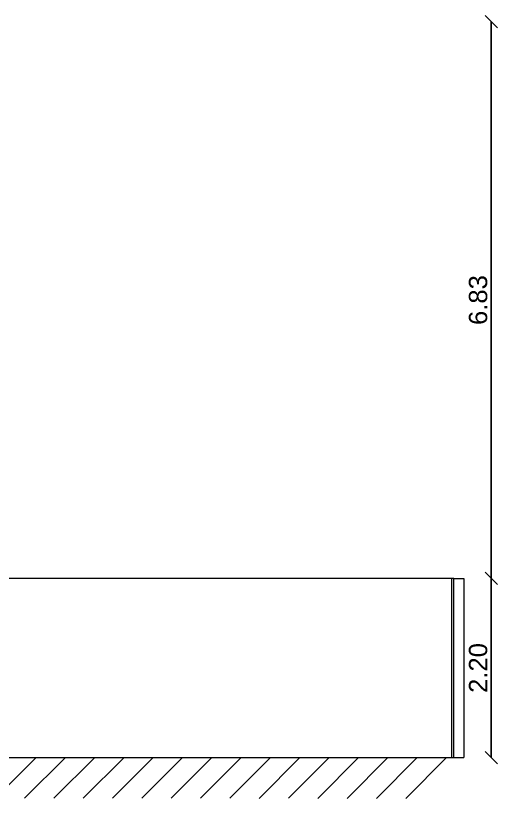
# Model space of a CAD drawing. Extents: x 3377 to 3790, y 1673 to 1846.
# Drawn here: x 3538.32 to 3544.23, y 1736.67 to 1746.28 of the extents above; entities that cross this region are included whole.
import ezdxf

# ---------------------------------------------------------------- set-up
doc = ezdxf.new("R2010")
doc.units = 0
doc.header["$LTSCALE"] = 2
doc.header["$PDMODE"] = 32
for name, color, linetype in [('F-VT-GREIDE', 6, 'Continuous'), ('LCL - COTAS', 30, 'Continuous'), ('PDF7_07-HACHURIADO', 7, 'Continuous')]:
    doc.layers.add(name, color=color, linetype=linetype)
for name, color, linetype, true_color in [('PDF6_04-DETALHE', 7, 'Continuous', 0xd933c0), ('PDF7_0', 7, 'Continuous', 0xc6c6c6), ('PDF7_13-CORTE', 7, 'Continuous', 0xe3e3e3)]:
    doc.layers.add(name, color=color, linetype=linetype, true_color=true_color)
doc.styles.add('Annotative', font='arial.ttf')
doc.styles.add('ROMANS', font='arial.ttf')
doc.dimstyles.new('1-150', dxfattribs={"dimscale": 1.5, "dimtxt": 0.15, "dimasz": 0.1, "dimexe": 0.05, "dimexo": 0.1, "dimgap": 0.03, "dimtad": 1, "dimzin": 5, "dimdsep": 46, "dimtxsty": 'ROMANS', "dimblk": 'OBLIQUE', "dimcen": 0, "dimse1": 1, "dimse2": 1, "dimclrd": 256, "dimclre": 256, "dimclrt": 2, "dimadec": 0, "dimazin": 0, "dimtfac": 1, "dimtofl": 0, "dimtmove": 2, "dimatfit": 3, "dimldrblk": 'OBLIQUE', "dimfxl": 0.04, "dimtolj": 1, "dimtzin": 1, "dimarcsym": 0})

# ---------------------------------------------------------------- blocks, each defined once
blk = doc.blocks.new('_Oblique')
at = {"color": 0, "linetype": 'ByBlock', "lineweight": -2}
blk.add_line((-0.5, -0.5), (0.5, 0.5), dxfattribs=at)
blk = doc.blocks.new('*D906')
at = {"layer": 'Defpoints', "color": 0, "transparency": 16777216}
for p in [(3543.6616, 1739.3724), (3544.1505, 1739.3724), (3543.6616, 1737.1724)]:
    blk.add_point(p, dxfattribs=at)
at = {"layer": 'LCL - COTAS', "lineweight": -2, "transparency": 16777216}
blk.add_line((3544.1505, 1737.1724), (3544.1505, 1739.3724), dxfattribs=at)
at = {"layer": 'LCL - COTAS', "lineweight": -2, "transparency": 16777216, "xscale": 0.15, "yscale": 0.15, "zscale": 0.15}
for p, rotation in [((3544.1505, 1739.3724), 90), ((3544.1505, 1737.1724), 270)]:
    blk.add_blockref('_Oblique', p, dxfattribs=dict(at, rotation=rotation))
at = {"layer": 'LCL - COTAS', "color": 2, "transparency": 16777216, "insert": (3543.9906, 1738.2724), "char_height": 0.225, "attachment_point": 5, "rotation": 90, "style": 'Annotative'}
blk.add_mtext('\\A1;2.20', dxfattribs=at)
blk = doc.blocks.new('*D907')
at = {"layer": 'Defpoints', "color": 0, "transparency": 16777216}
for p in [(3525.315, 1746.2033), (3544.1505, 1746.2033), (3543.6616, 1739.3724)]:
    blk.add_point(p, dxfattribs=at)
at = {"layer": 'LCL - COTAS', "lineweight": -2, "transparency": 16777216}
blk.add_line((3544.1505, 1739.3724), (3544.1505, 1746.2033), dxfattribs=at)
at = {"layer": 'LCL - COTAS', "lineweight": -2, "transparency": 16777216, "xscale": 0.15, "yscale": 0.15, "zscale": 0.15}
for p, rotation in [((3544.1505, 1746.2033), 90), ((3544.1505, 1739.3724), 270)]:
    blk.add_blockref('_Oblique', p, dxfattribs=dict(at, rotation=rotation))
at = {"layer": 'LCL - COTAS', "color": 2, "transparency": 16777216, "insert": (3543.9905, 1742.7879), "char_height": 0.225, "attachment_point": 5, "rotation": 90, "style": 'Annotative'}
blk.add_mtext('\\A1;6.83', dxfattribs=at)

msp = doc.modelspace()

# ---------------------------------------------------------------- linework, layer by layer
at = {"layer": 'F-VT-GREIDE', "color": 2, "lineweight": 9}
msp.add_lwpolyline([(3543.6916, 1739.3724), (3543.6616, 1739.3724), (3543.6615, 1737.1724), (3543.6915, 1737.1724), (3543.6916, 1739.3724)], dxfattribs=at)
at = {"layer": 'PDF6_04-DETALHE', "color": 1, "lineweight": 0}
msp.add_line((3543.6616, 1739.3724), (3535.212, 1739.3724), dxfattribs=at)
at = {"layer": 'PDF7_0', "color": 7, "lineweight": 5}
msp.add_lwpolyline([(3543.6916, 1739.3724), (3543.8128, 1739.3724), (3543.8127, 1737.1724)], dxfattribs=at)
at = {"layer": 'PDF7_07-HACHURIADO', "lineweight": 0}
for points in [[(3538.068, 1736.6731), (3538.5673, 1737.1723)], [(3538.4277, 1736.6731), (3538.9271, 1737.1724)], [(3538.7874, 1736.6731), (3539.2867, 1737.1723)], [(3539.1471, 1736.6731), (3539.6465, 1737.1724)], [(3539.5067, 1736.673), (3540.0061, 1737.1723)], [(3539.8664, 1736.673), (3540.3658, 1737.1723)], [(3540.2261, 1736.6729), (3540.7254, 1737.1722)], [(3540.5857, 1736.6729), (3541.0851, 1737.1722)], [(3540.9454, 1736.6729), (3541.4448, 1737.1722)], [(3541.3051, 1736.6728), (3541.8044, 1737.1721)], [(3541.6648, 1736.6729), (3542.1642, 1737.1722)], [(3542.0244, 1736.6728), (3542.5238, 1737.1721)], [(3542.3841, 1736.6728), (3542.8835, 1737.1721)], [(3542.7437, 1736.6727), (3543.2431, 1737.172)], [(3543.1034, 1736.6727), (3543.6028, 1737.172)]]:
    msp.add_lwpolyline(points, dxfattribs=at)
at = {"layer": 'PDF7_13-CORTE', "color": 7, "lineweight": 0}
msp.add_lwpolyline([(3515.5652, 1739.6747), (3515.565, 1737.1739), (3543.6615, 1737.1724)], dxfattribs=at)
at = {"layer": 'PDF7_13-CORTE', "color": 7, "lineweight": 5}
msp.add_lwpolyline([(3543.6915, 1737.1724), (3543.8127, 1737.1724)], dxfattribs=at)

# ---------------------------------------------------------------- dimensions: what is measured, and where the dimension line sits
at = {"layer": 'LCL - COTAS'}
dim = msp.add_linear_dim(base=(3544.1505, 1746.2033), p1=(3543.6616, 1739.3724), p2=(3525.315, 1746.2033), angle=270, dimstyle='1-150', override={"dimtxsty": 'Annotative'}, dxfattribs=at)
dim.commit()
dim.dimension.update_dxf_attribs({"geometry": '*D907', "text_midpoint": (3543.9905, 1742.7879)})
dim = msp.add_aligned_dim(p1=(3543.6616, 1737.1724), p2=(3543.6616, 1739.3724), distance=-0.4888, dimstyle='1-150', override={"dimtxsty": 'Annotative'}, dxfattribs=at)
dim.commit()
dim.dimension.update_dxf_attribs({"geometry": '*D906', "text_midpoint": (3543.9906, 1738.2724)})

doc.saveas('drawing.dxf')
